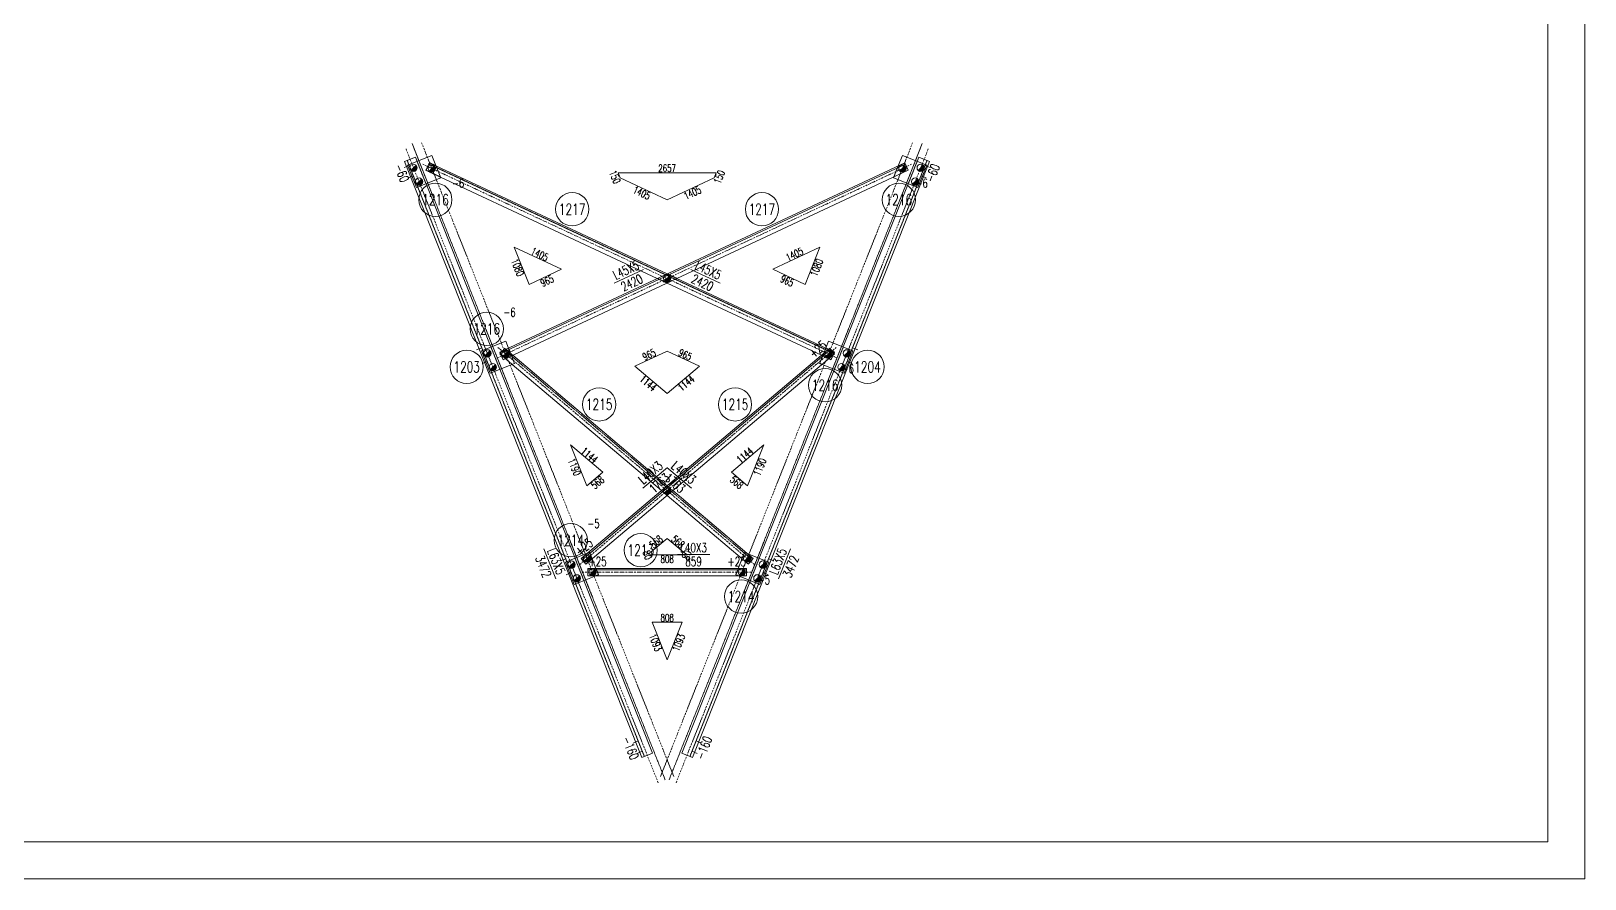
# Model space of a CAD drawing. Extents: x -62666 to 126696, y -48828 to 60042.
# Drawn here: x 4449 to 12859, y -48828 to -44240 of the extents above; entities that cross this region are included whole.
import ezdxf
from ezdxf.enums import TextEntityAlignment as Align

# ---------------------------------------------------------------- set-up
doc = ezdxf.new("R2010")
doc.units = 0
doc.header["$MEASUREMENT"] = 0
for name, pattern in [('Dash', [2.75, 2, -0.75]), ('DashDot', [15.6, 9, -3, 0.6, -3]), ('DashDotDot', [5.9, 4, -0.5, 0.2, -0.5, 0.2, -0.5])]:
    doc.linetypes.add(name, pattern=pattern)
doc.layers.get('0').update_dxf_attribs({"linetype": 'CONTINUOUS', "lineweight": 25})
doc.styles.get("Standard").update_dxf_attribs({"font": 'simplex.shx', "width": 0.7, "height": 3, "bigfont": 'gbhzfs.shx'})

# ---------------------------------------------------------------- blocks, each defined once
blk = doc.blocks.new('M16X40S')
at = {"color": 3, "linetype": 'Continuous', "lineweight": 13}
blk.add_line((-0.707, -0.707), (0.707, 0.707), dxfattribs=at)
blk.add_circle((0, 0), 1, dxfattribs=at)
for radius in [0.9, 0.8, 0.7, 0.6, 0.5, 0.4, 0.3, 0.2, 0.1]:
    blk.add_arc((0, 0), radius, 225, 45, dxfattribs=at)
blk = doc.blocks.new('M16X50S')
at = {"color": 3, "linetype": 'Continuous', "lineweight": 13}
blk.add_line((-1, -1), (1, 1), dxfattribs=at)
blk.add_circle((0, 0), 1, dxfattribs=at)
for radius in [0.9, 0.8, 0.7, 0.6, 0.5, 0.4, 0.3, 0.2, 0.1]:
    blk.add_arc((0, 0), radius, 225, 45, dxfattribs=at)

msp = doc.modelspace()

# ---------------------------------------------------------------- linework, layer by layer
at = {"color": 7, "linetype": 'Continuous', "lineweight": 18}
for p, q in [((12858.59089, -48827.58851), (12858.59089, -36947.58851)), ((12658.59089, -48627.58851), (12658.59089, -37147.58851)), ((-3461.40911, -48627.58851), (12658.59089, -48627.58851)), ((-3961.40911, -48827.58851), (12858.59089, -48827.58851))]:
    msp.add_line(p, q, dxfattribs=at)
at = {"color": 2, "linetype": 'DashDot', "lineweight": 0}
for p, q in [((6477.94132, -44877.71654), (7842.65076, -48307.18773)), ((6562.49274, -44844.0705), (7927.20219, -48273.54169)), ((9219.77633, -44844.0705), (7855.06689, -48273.54169)), ((9304.32776, -44877.71654), (7939.61831, -48307.18773)), ((6568.13001, -44960.14626), (8814.69643, -46010.52228)), ((9214.13907, -44960.14626), (6967.57265, -46010.52228)), ((6975.40586, -45951.70521), (8366.74954, -47128.74151)), ((8806.86452, -45951.70412), (7415.52062, -47128.74059)), ((7432.08851, -47167.55009), (8350.18057, -47167.55009))]:
    msp.add_line(p, q, dxfattribs=at)
at = {"color": 6, "linetype": 'Continuous', "lineweight": 13}
for p, q in [((6510.48986, -44848.62029), (6632.50298, -45155.23535)), ((9149.76609, -45155.23535), (9271.77921, -44848.62029)), ((6909.9325, -45852.40686), (7031.94562, -46159.02193)), ((8750.32345, -46159.02193), (8872.33657, -45852.40686)), ((8295.4203, -47302.17899), (8417.43342, -46995.56393))]:
    msp.add_line(p, q, dxfattribs=at)
at = {"color": 6, "linetype": 'DashDotDot', "lineweight": 0}
for p, q in [((6516.03591, -44862.55734), (7880.74536, -48292.02852)), ((9266.23316, -44862.55734), (7901.52371, -48292.02852))]:
    msp.add_line(p, q, dxfattribs=at)
at = {"color": 1, "linetype": 'Dash', "lineweight": 0}
for p, q in [((6484.3302, -44939.75026), (7767.69757, -48164.8114)), ((6586.23795, -45066.01906), (6538.17217, -44945.23131)), ((6585.98843, -44992.78177), (6605.04775, -44952.0173)), ((6664.20592, -45029.35214), (6585.98843, -44992.78177)), ((6601.65943, -44959.26432), (8793.87322, -45984.22791)), ((6605.04775, -44952.0173), (6639.91966, -44968.32156)), ((9297.93888, -44939.75026), (8014.57151, -48164.8114)), ((9142.34941, -44968.32156), (9118.06316, -45029.35214)), ((9196.03113, -45066.01906), (9244.09691, -44945.23131)), ((7891.13454, -45602.99929), (7838.01092, -45578.16148)), ((7891.13454, -45553.32368), (7944.25816, -45578.16148)), ((6985.68059, -46069.80564), (6937.61481, -45949.01789)), ((6985.3923, -45986.35014), (7011.22673, -45955.81194)), ((7052.57597, -46043.18557), (6985.3923, -45986.35014)), ((7006.05984, -45961.91958), (8351.59621, -47100.20422)), ((7011.22673, -45955.81194), (7055.82897, -45993.54413)), ((7049.13744, -45996.67274), (7032.47065, -45954.78964)), ((8738.40427, -45983.4228), (8716.68275, -46038.00828)), ((8778.20223, -46017.74537), (8726.44011, -45993.54413)), ((8749.79843, -45954.78964), (8797.26154, -45976.9809)), ((8797.26154, -45976.9809), (8778.20223, -46017.74537)), ((8796.58849, -46069.80564), (8844.65427, -45949.01789)), ((8716.68275, -46038.00828), (8729.69311, -46043.18557)), ((7891.13454, -46752.58174), (7860.16812, -46726.38505)), ((7891.13454, -46700.18836), (7922.10096, -46726.38505)), ((7440.58374, -47212.9627), (7392.51796, -47092.17495)), ((7471.49457, -47060.74733), (7459.09429, -47065.68184)), ((7485.43874, -47095.78859), (7471.49457, -47060.74733)), ((8330.92867, -47124.63479), (8296.83034, -47095.78859)), ((8323.17479, -47065.68184), (8356.7631, -47094.09658)), ((8356.7631, -47094.09658), (8330.92867, -47124.63479)), ((8341.68534, -47212.9627), (8389.75112, -47092.17495)), ((7519.56034, -47181.53508), (7506.0365, -47147.55009)), ((8276.23258, -47147.55009), (8262.70873, -47181.53508)), ((7504.44483, -47187.55009), (7519.56034, -47181.53508)), ((8262.70873, -47181.53508), (8277.82425, -47187.55009))]:
    msp.add_line(p, q, dxfattribs=at)
at = {"color": 7, "linetype": 'Continuous', "lineweight": 0}
for p, q in [((9180.60965, -44959.26432), (6988.39586, -45984.22791)), ((8776.21053, -45961.91848), (7430.67395, -47100.2033)), ((7462.08851, -47155.55009), (8320.18057, -47155.55009))]:
    msp.add_line(p, q, dxfattribs=at)
at = {"color": 1, "linetype": 'Continuous', "lineweight": 0}
for p, q in [((7625.40618, -45006.21192), (7636.49828, -45034.08602)), ((8156.8629, -45006.21192), (7625.40618, -45006.21192)), ((7636.49828, -45034.08602), (7891.13454, -45153.14051)), ((7891.13454, -45153.14051), (8145.7708, -45034.08602)), ((8145.7708, -45034.08602), (8156.8629, -45006.21192)), ((7318.62256, -45528.91121), (7063.9863, -45409.85672)), ((7063.9863, -45409.85672), (7143.87483, -45610.61404)), ((8718.28278, -45409.85672), (8463.64652, -45528.91121)), ((8638.39425, -45610.61404), (8718.28278, -45409.85672)), ((7143.87483, -45610.61404), (7318.62256, -45528.91121)), ((8463.64652, -45528.91121), (8638.39425, -45610.61404)), ((7891.13454, -45971.65341), (7716.38681, -46053.35623)), ((8065.88227, -46053.35623), (7891.13454, -45971.65341)), ((7716.38681, -46053.35623), (7891.13454, -46201.18773)), ((7891.13454, -46201.18773), (8065.88227, -46053.35623)), ((7542.50424, -46627.09882), (7367.75651, -46479.26732)), ((7367.75651, -46479.26732), (7455.77925, -46700.46564)), ((8414.51256, -46479.26732), (8239.76484, -46627.09882)), ((8326.48983, -46700.46564), (8414.51256, -46479.26732)), ((7455.77925, -46700.46564), (7542.50424, -46627.09882)), ((8239.76484, -46627.09882), (8326.48983, -46700.46564)), ((7891.13454, -46984.94478), (7804.40955, -47058.3116)), ((7977.85953, -47058.3116), (7891.13454, -46984.94478)), ((7804.40955, -47058.3116), (7810.32533, -47073.17778)), ((7810.32533, -47073.17778), (7971.94374, -47073.17778)), ((7971.94374, -47073.17778), (7977.85953, -47058.3116)), ((7971.94374, -47438.31135), (7810.32533, -47438.31135)), ((7810.32533, -47438.31135), (7891.13454, -47641.3823)), ((7891.13454, -47641.3823), (7971.94374, -47438.31135))]:
    msp.add_line(p, q, dxfattribs=at)
at = {"color": 7, "linetype": 'Continuous', "lineweight": 13}
for p, q in [((7763.24419, -45530.32579), (7604.71568, -45604.44536)), ((8019.02489, -45530.32579), (8177.5534, -45604.44536)), ((7892.38202, -46600.89543), (7758.77737, -46713.92108)), ((7889.88822, -46600.8964), (8023.49287, -46713.92205)), ((7223.93419, -47041.76788), (7288.63812, -47204.36678)), ((7946.64988, -47072.55009), (8121.64988, -47072.55009)), ((8558.33489, -47041.76788), (8493.63096, -47204.36678))]:
    msp.add_line(p, q, dxfattribs=at)
at = {"color": 6, "linetype": 'Dash', "lineweight": 13}
msp.add_line((7364.83565, -46995.56393), (7486.84877, -47302.17899), dxfattribs=at)
at = {"color": 3, "linetype": 'Continuous', "lineweight": 20}
for points in [[(6467.5482, -44978.71646), (6495.4223, -44967.62436)], [(9314.72087, -44978.71646), (9286.84678, -44967.62436)], [(6489.73241, -45034.46465), (6517.6065, -45023.37255)], [(9292.53667, -45034.46465), (9264.66257, -45023.37255)], [(6859.59611, -45963.9203), (6887.4702, -45952.82819)], [(8922.67297, -45963.9203), (8894.79887, -45952.82819)], [(6889.17505, -46038.25123), (6917.04914, -46027.15913)], [(8893.09403, -46038.25123), (8865.21993, -46027.15913)], [(7314.49926, -47107.07737), (7342.37336, -47095.98526)], [(8467.76982, -47107.07737), (8439.89572, -47095.98526)], [(7344.0782, -47181.40829), (7371.95229, -47170.31619)], [(8438.19088, -47181.40829), (8410.31678, -47170.31619)], [(7706.54716, -48092.28121), (7734.42126, -48081.18911)], [(8075.72191, -48092.28121), (8047.84782, -48081.18911)], [(7728.73137, -48148.02941), (7756.60547, -48136.9373)], [(8053.53771, -48148.02941), (8025.66361, -48136.9373)]]:
    msp.add_lwpolyline(points, dxfattribs=at)
at = {"color": 7, "linetype": 'Continuous', "lineweight": 0}
for points in [[(6528.92875, -44922.0029), (6470.39315, -44945.29631)], [(6470.39315, -44945.29631), (7753.76052, -48170.35745)], [(6618.07792, -44913.43395), (6486.14052, -44965.93657)], [(6486.14052, -44965.93657), (6534.2063, -45086.72432)], [(6538.17217, -44945.23131), (6528.92875, -44922.0029)], [(6666.14369, -45034.22171), (6618.07792, -44913.43395)], [(6639.91966, -44968.32156), (7891.13454, -45553.32368)], [(9177.22133, -44952.0173), (6985.00753, -45976.9809)], [(7004.06685, -46017.74537), (9196.28065, -44992.78177)], [(9311.87593, -44945.29631), (8028.50856, -48170.35745)], [(9164.19116, -44913.43395), (9142.34941, -44968.32156)], [(9296.12855, -44965.93657), (9164.19116, -44913.43395)], [(9196.28065, -44992.78177), (9177.22133, -44952.0173)], [(9244.09691, -44945.23131), (9253.34032, -44922.0029)], [(9248.06278, -45086.72432), (9296.12855, -44965.93657)], [(9253.34032, -44922.0029), (9311.87593, -44945.29631)], [(6534.2063, -45086.72432), (6666.14369, -45034.22171)], [(6937.61481, -45949.01789), (6586.23795, -45066.01906)], [(7838.01092, -45578.16148), (6664.20592, -45029.35214)], [(8844.65427, -45949.01789), (9196.03113, -45066.01906)], [(9118.06316, -45029.35214), (9116.12539, -45034.22171)], [(9116.12539, -45034.22171), (9248.06278, -45086.72432)], [(7944.25816, -45578.16148), (8749.79843, -45954.78964)], [(8726.44011, -45993.54413), (7891.13454, -45602.99929)], [(7017.52056, -45917.22053), (6885.58316, -45969.72314)], [(7032.47065, -45954.78964), (7017.52056, -45917.22053)], [(8764.74852, -45917.22053), (8738.40427, -45983.4228)], [(8896.68591, -45969.72314), (8764.74852, -45917.22053)], [(6885.58316, -45969.72314), (6933.64894, -46090.5109)], [(6985.00753, -45976.9809), (7004.06685, -46017.74537)], [(7065.58633, -46038.00828), (7049.13744, -45996.67274)], [(7055.82897, -45993.54413), (7891.13454, -46700.18836)], [(8771.04365, -45955.81084), (7425.50706, -47094.09566)], [(7451.34149, -47124.63387), (8796.87808, -45986.34904)], [(8796.87808, -45986.34904), (8771.04365, -45955.81084)], [(8848.62014, -46090.5109), (8896.68591, -45969.72314)], [(6933.64894, -46090.5109), (7065.58633, -46038.00828)], [(7392.51796, -47092.17495), (6985.68059, -46069.80564)], [(7860.16812, -46726.38505), (7052.57597, -46043.18557)], [(8389.75112, -47092.17495), (8796.58849, -46069.80564)], [(8729.69311, -46043.18557), (8848.62014, -46090.5109)], [(8296.83034, -47095.78859), (7891.13454, -46752.58174)], [(7922.10096, -46726.38505), (8323.17479, -47065.68184)], [(7459.09429, -47065.68184), (7340.48631, -47112.88021)], [(7425.50706, -47094.09566), (7451.34149, -47124.63387)], [(7506.0365, -47147.55009), (7485.43874, -47095.78859)], [(8310.77451, -47060.74733), (8276.23258, -47147.55009)], [(8441.78276, -47112.88021), (8310.77451, -47060.74733)], [(7340.48631, -47112.88021), (7388.55209, -47233.66796)], [(7462.08851, -47147.55009), (8320.18057, -47147.55009)], [(7462.08851, -47187.55009), (7462.08851, -47147.55009)], [(8320.18057, -47147.55009), (8320.18057, -47187.55009)], [(8393.71699, -47233.66796), (8441.78276, -47112.88021)], [(7388.55209, -47233.66796), (7504.44483, -47187.55009)], [(7812.29612, -48147.06404), (7440.58374, -47212.9627)], [(8320.18057, -47187.55009), (7462.08851, -47187.55009)], [(7969.97296, -48147.06404), (8341.68534, -47212.9627)], [(8277.82425, -47187.55009), (8393.71699, -47233.66796)], [(7753.76052, -48170.35745), (7812.29612, -48147.06404)], [(8028.50856, -48170.35745), (7969.97296, -48147.06404)]]:
    msp.add_lwpolyline(points, dxfattribs=at)
at = {"color": 7, "linetype": 'Continuous', "lineweight": 13}
for centre in [(6636.77893, -45152.45753), (9145.49015, -45152.45753), (7377.71618, -45203.98999), (8404.55289, -45203.98999), (6914.94792, -45851.48732), (6806.19775, -46056.92063), (8976.07132, -46056.92063), (8746.04751, -46156.24411), (7523.67908, -46259.65809), (8258.59123, -46259.65705), (7369.38651, -46994.82925), (7748.1192, -47048.55009), (8291.60893, -47299.58604)]:
    msp.add_circle(centre, 90, dxfattribs=at)

# ---------------------------------------------------------------- block references
at = {"color": 3, "linetype": 'Continuous', "lineweight": 13, "xscale": 19.99999999998545, "yscale": 19.99999999998545, "zscale": 19.99999999998182}
for name, p in [('M16X40S', (6518.61236, -44979.92156)), ('M16X40S', (6617.95325, -44983.44098)), ('M16X40S', (9164.31583, -44983.44098)), ('M16X40S', (9263.65672, -44979.92156)), ('M16X40S', (6548.19129, -45054.25249)), ('M16X40S', (9234.07778, -45054.25249)), ('M16X50S', (7891.13454, -45578.71343)), ('M16X40S', (6918.055, -45983.70814)), ('M16X50S', (7017.39589, -45987.22756)), ('M16X50S', (8764.87004, -45987.23022)), ('M16X40S', (8864.21408, -45983.70814)), ('M16X40S', (6947.63393, -46058.03907)), ('M16X40S', (8834.63514, -46058.03907)), ('M16X40S', (7891.13216, -46726.38706)), ('M16X40S', (7457.50957, -47093.21916)), ('M16X40S', (8324.7595, -47093.21916)), ('M16X40S', (7372.95815, -47126.8652)), ('M16X40S', (7487.08851, -47167.55009)), ('M16X40S', (8295.18057, -47167.55009)), ('M16X40S', (8409.31093, -47126.8652)), ('M16X40S', (7402.53708, -47201.19613)), ('M16X40S', (8379.73199, -47201.19613))]:
    msp.add_blockref(name, p, dxfattribs=at)

# ---------------------------------------------------------------- texts
at = {"color": 7, "linetype": 'Continuous', "lineweight": 13, "width": 0.7}
for s, rotation, p in [('-60', 291.699381402, (6454.96171, -45007.94111)), ('-60', 68.300618598, (9327.30737, -45007.94111)), ('L45X5', 25.058311924, (7668.09717, -45533.41518)), ('L45X5', 334.941688076, (8114.17191, -45533.41518)), ('2420', 25.058311924, (7699.8627, -45601.35597)), ('2420', 334.941688076, (8082.40638, -45601.35597)), ('+25', 40.230249982, (8706.74247, -45961.08896)), ('L40X3', 40.230249982, (7801.35991, -46628.77868)), ('L40X3', 319.769750018, (7980.91032, -46628.77966)), ('1763', 40.230249982, (7849.79947, -46686.03782)), ('1763', 319.769750018, (7932.47076, -46686.0388)), ('+25', 40.230249982, (7441.36867, -47031.5584)), ('3472', 291.699381402, (7221.44353, -47136.93245)), ('L63X5', 291.699381402, (7291.12877, -47109.2022)), ('L63X5', 68.300618598, (8491.1403, -47109.2022)), ('3472', 68.300618598, (8560.82555, -47136.93245)), ('-160', 291.699381402, (7693.03633, -48119.18302)), ('-160', 68.300618598, (8089.23275, -48119.18302))]:
    msp.add_text(s, height=50, rotation=rotation, dxfattribs=at).set_placement(p, align=Align.MIDDLE_CENTER)
at = {"color": 7, "linetype": 'Continuous', "lineweight": 20, "width": 0.7}
for s, p in [('2657', (7891.13454, -44982.21192)), ('808', (7891.13454, -47097.17778)), ('808', (7891.13454, -47414.31135))]:
    msp.add_text(s, height=40, dxfattribs=at).set_placement(p, align=Align.MIDDLE_CENTER)
at = {"color": 7, "linetype": 'Continuous', "lineweight": 13, "width": 0.7}
for s, p in [('-6', (6726.77893, -45062.45753)), ('-6', (9235.49015, -45062.45753)), ('-6', (7004.94792, -45761.48732)), ('-6', (8836.04751, -46066.24411)), ('-5', (7459.38651, -46904.82925)), ('-5', (8381.60893, -47209.58604))]:
    msp.add_text(s, height=48, dxfattribs=at).set_placement(p, align=Align.MIDDLE_LEFT)
at = {"color": 7, "linetype": 'Continuous', "lineweight": 20, "width": 0.7}
for s, rotation, p in [('150', 291.699381402, (7608.65295, -45029.02265)), ('150', 68.300618598, (8173.61612, -45029.02265)), ('1405', 334.941688076, (7753.65144, -45115.35432)), ('1405', 25.058311924, (8028.61764, -45115.35432)), ('1405', 25.058311924, (8580.79968, -45447.64292)), ('1080', 291.699381402, (7081.63129, -45519.10906)), ('1405', 334.941688076, (7201.4694, -45447.64292)), ('1080', 68.300618598, (8700.63779, -45519.10906)), ('965', 25.058311924, (7241.41366, -45591.50368)), ('965', 334.941688076, (8540.85542, -45591.50368)), ('965', 25.058311924, (7793.5957, -45990.76377)), ('965', 334.941688076, (7988.67337, -45990.76377)), ('1144', 319.769750018, (7788.26001, -46145.59491)), ('1144', 40.230249982, (7994.00906, -46145.59491)), ('1144', 319.769750018, (7470.63104, -46534.86014)), ('1144', 40.230249982, (8311.63804, -46534.86014)), ('1190', 291.699381402, (7389.4686, -46598.74016)), ('1190', 68.300618598, (8392.80047, -46598.74016)), ('568', 40.230249982, (7514.64241, -46682.10515)), ('568', 319.769750018, (8267.62667, -46682.10515)), ('568', 40.230249982, (7832.27138, -47003.30526)), ('568', 319.769750018, (7949.9977, -47003.30526)), ('80', 291.699381402, (7785.06816, -47074.61837)), ('80', 68.300618598, (7997.20092, -47074.61837)), ('1093', 291.699381402, (7828.43066, -47548.72051)), ('1093', 68.300618598, (7953.83842, -47548.72051))]:
    msp.add_text(s, height=40, rotation=rotation, dxfattribs=at).set_placement(p, align=Align.MIDDLE_CENTER)
at = {"color": 7, "linetype": 'Continuous', "lineweight": 13, "width": 0.7}
for s, height, p in [('1216', 60, (6636.77893, -45152.45753)), ('1216', 60, (9145.49015, -45152.45753)), ('1217', 60, (7377.71618, -45203.98999)), ('1217', 60, (8404.55289, -45203.98999)), ('1216', 60, (6914.94792, -45851.48732)), ('1203', 60, (6806.19775, -46056.92063)), ('1204', 60, (8976.07132, -46056.92063)), ('1216', 60, (8746.04751, -46156.24411)), ('1215', 60, (7523.67908, -46259.65809)), ('1215', 60, (8258.59123, -46259.65705)), ('1214', 60, (7369.38651, -46994.82925)), ('L40X3', 50, (8034.14988, -47035.05009)), ('+25', 50, (7514.58851, -47110.05009)), ('1213', 60, (7748.1192, -47048.55009)), ('859', 50, (8034.14988, -47110.05009)), ('+25', 50, (8267.68057, -47110.05009)), ('1214', 60, (8291.60893, -47299.58604))]:
    msp.add_text(s, height=height, dxfattribs=at).set_placement(p, align=Align.MIDDLE_CENTER)

doc.saveas('drawing.dxf')
